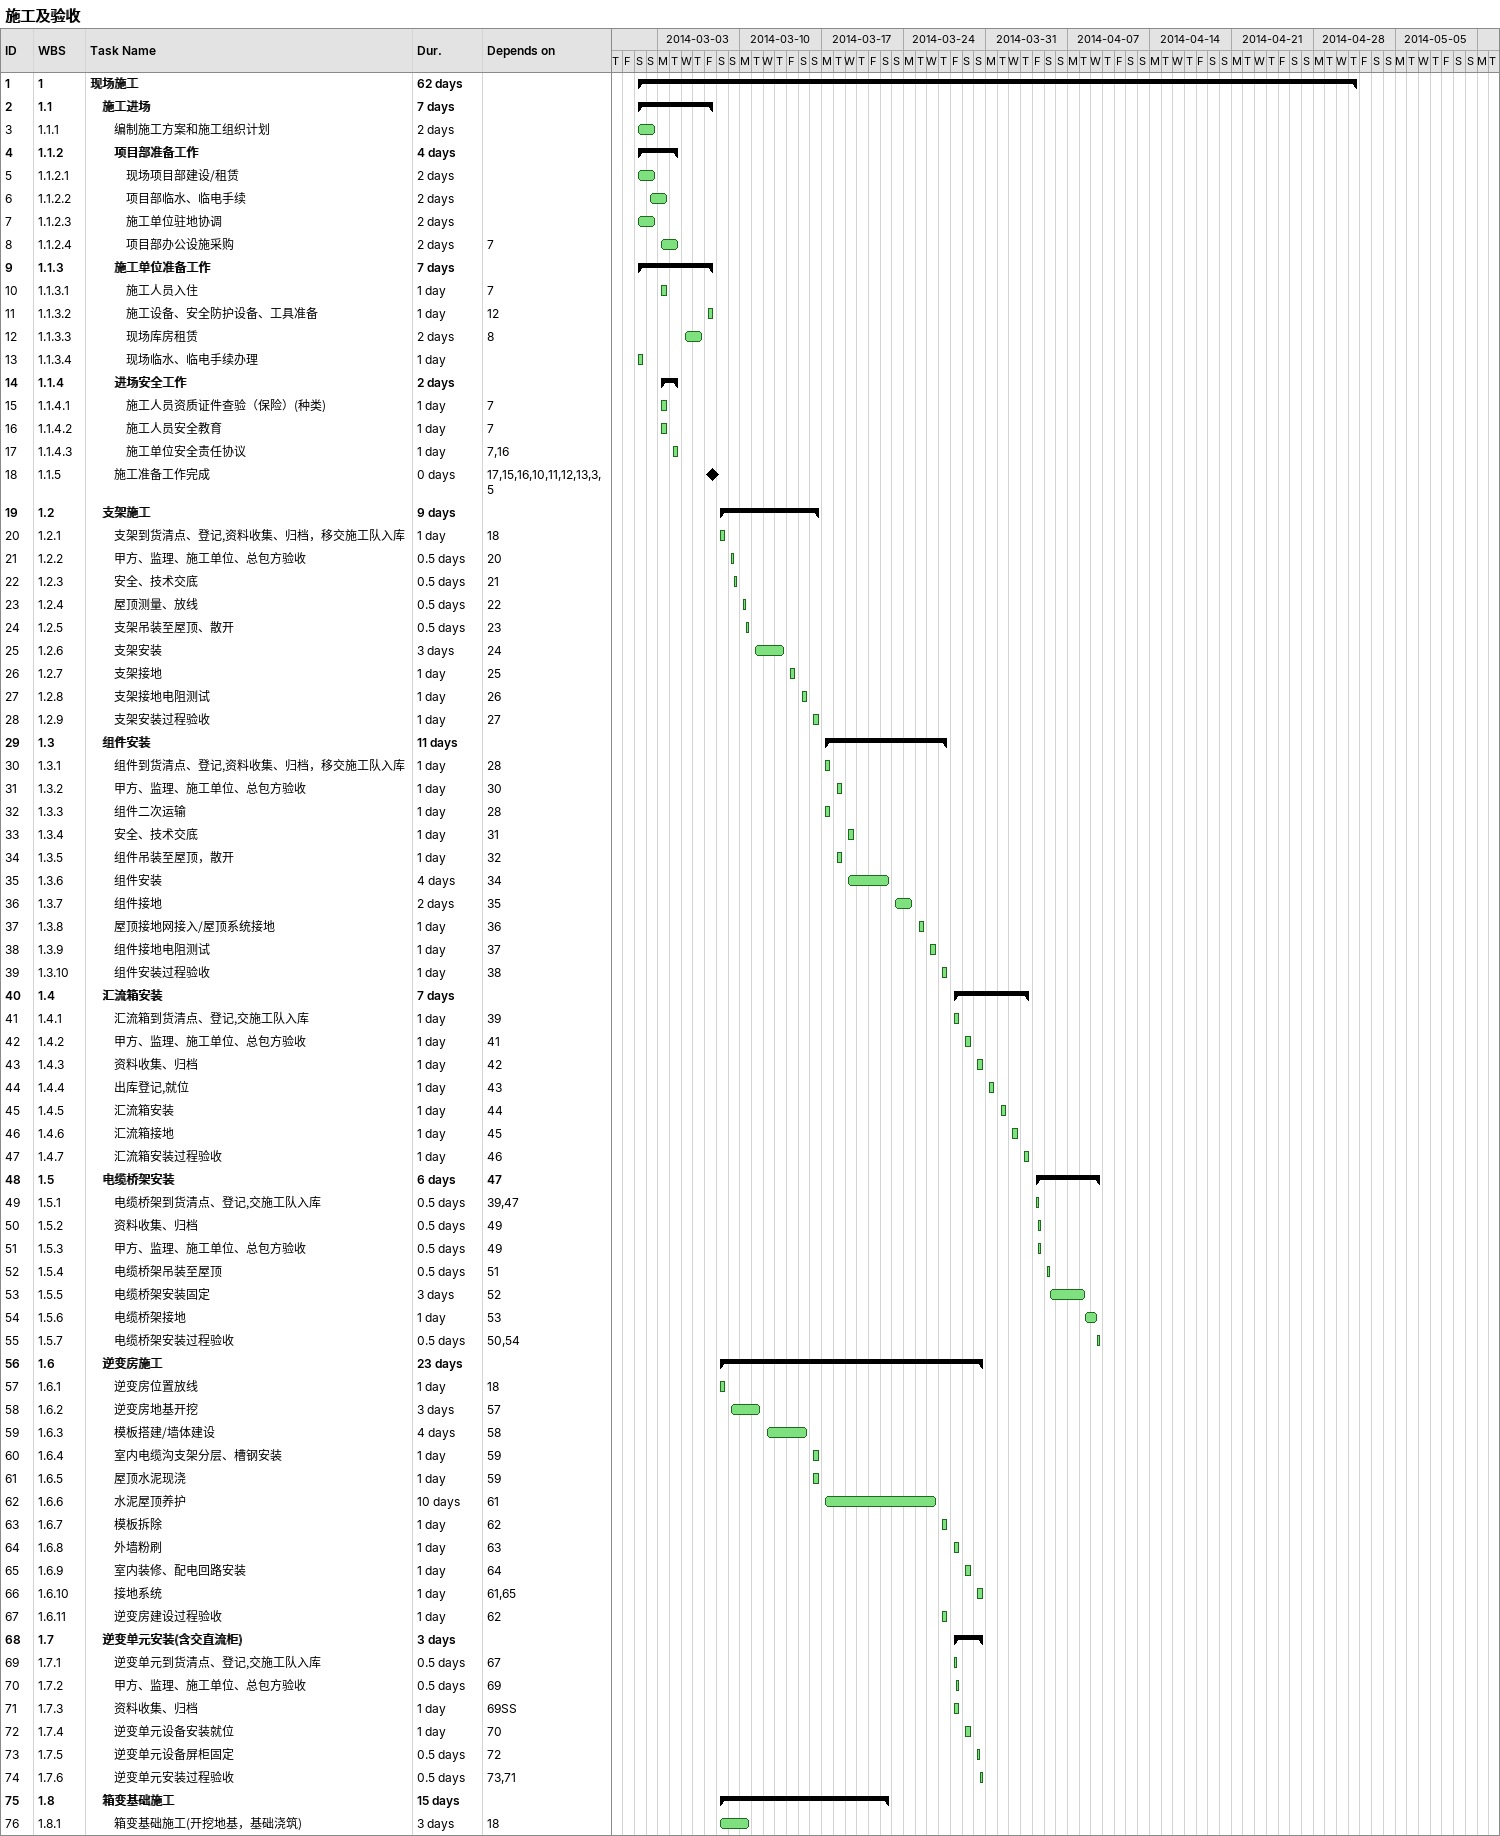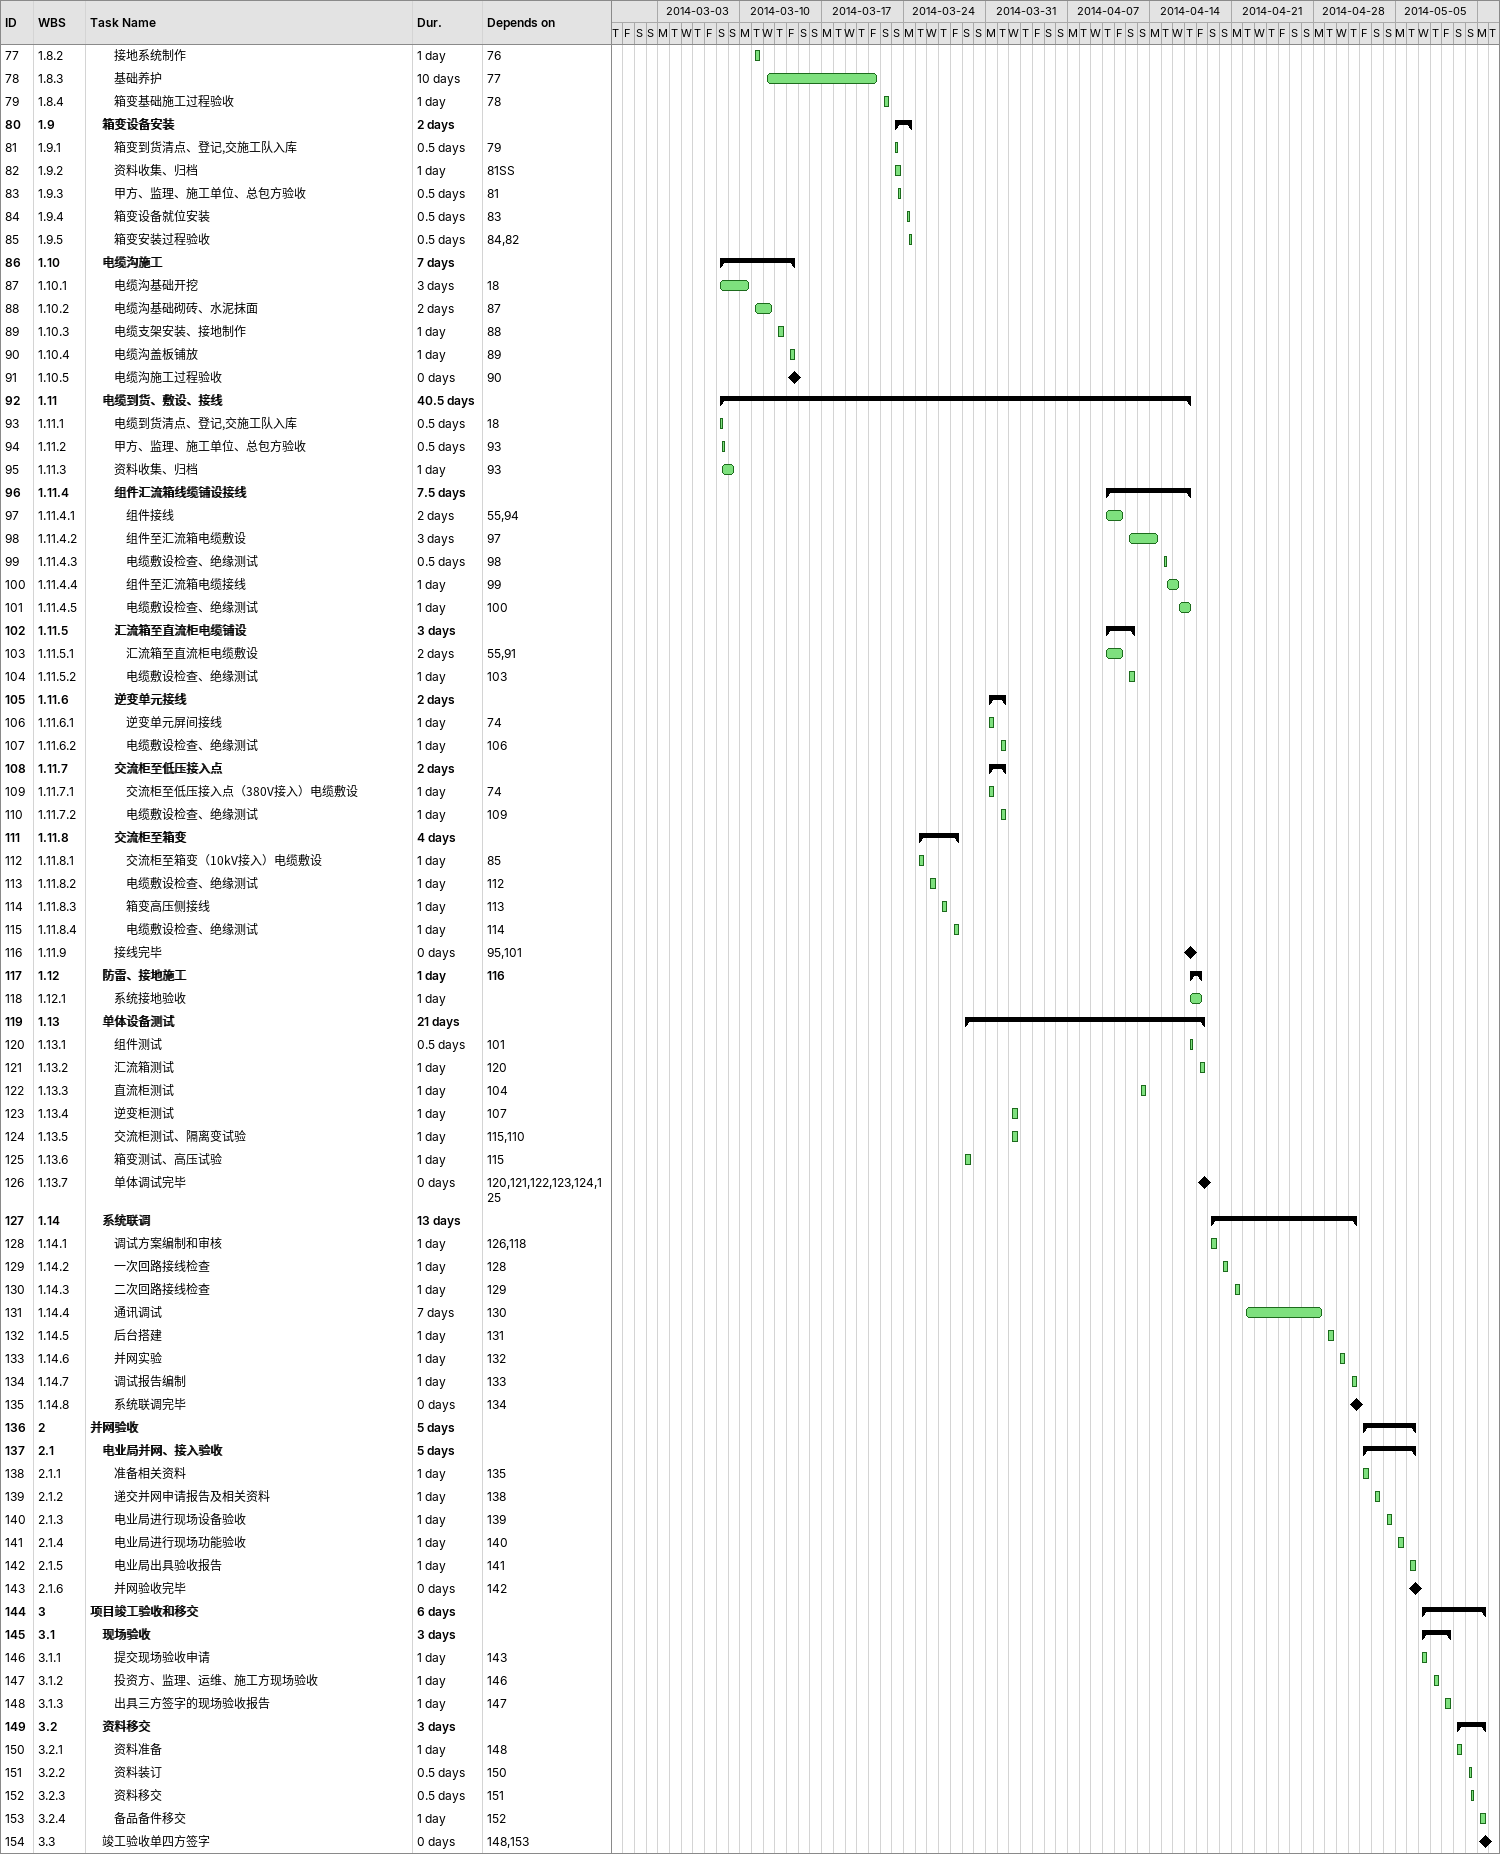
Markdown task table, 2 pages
施工及验收

| ID | WBS | Task | Duration | Start | Finish | Predecessors |
|---|---|---|---|---|---|---|
| 1 | 1 | **现场施工** | 62d | 2014-03-01 | 2014-05-01 |  |
| 2 | 1.1 | **施工进场** | 7d | 2014-03-01 | 2014-03-07 |  |
| 3 | 1.1.1 | 编制施工方案和施工组织计划 | 2d | 2014-03-01 | 2014-03-02 |  |
| 4 | 1.1.2 | **项目部准备工作** | 4d | 2014-03-01 | 2014-03-04 |  |
| 5 | 1.1.2.1 | 现场项目部建设/租赁 | 2d | 2014-03-01 | 2014-03-02 |  |
| 6 | 1.1.2.2 | 项目部临水、临电手续 | 2d | 2014-03-02 | 2014-03-03 |  |
| 7 | 1.1.2.3 | 施工单位驻地协调 | 2d | 2014-03-01 | 2014-03-02 |  |
| 8 | 1.1.2.4 | 项目部办公设施采购 | 2d | 2014-03-03 | 2014-03-04 | 7 |
| 9 | 1.1.3 | **施工单位准备工作** | 7d | 2014-03-01 | 2014-03-07 |  |
| 10 | 1.1.3.1 | 施工人员入住 | 1d | 2014-03-03 | 2014-03-03 | 7 |
| 11 | 1.1.3.2 | 施工设备、安全防护设备、工具准备 | 1d | 2014-03-07 | 2014-03-07 | 12 |
| 12 | 1.1.3.3 | 现场库房租赁 | 2d | 2014-03-05 | 2014-03-06 | 8 |
| 13 | 1.1.3.4 | 现场临水、临电手续办理 | 1d | 2014-03-01 | 2014-03-01 |  |
| 14 | 1.1.4 | **进场安全工作** | 2d | 2014-03-03 | 2014-03-04 |  |
| 15 | 1.1.4.1 | 施工人员资质证件查验（保险）(种类) | 1d | 2014-03-03 | 2014-03-03 | 7 |
| 16 | 1.1.4.2 | 施工人员安全教育 | 1d | 2014-03-03 | 2014-03-03 | 7 |
| 17 | 1.1.4.3 | 施工单位安全责任协议 | 1d | 2014-03-04 | 2014-03-04 | 7, 16 |
| 18 | 1.1.5 | 施工准备工作完成 | 0d | 2014-03-07 | 2014-03-07 | 17, 15, 16, 10, 11, 12, 13, 3, 5 |
| 19 | 1.2 | **支架施工** | 9d | 2014-03-08 | 2014-03-16 |  |
| 20 | 1.2.1 | 支架到货清点、登记,资料收集、归档，移交施工队入库 | 1d | 2014-03-08 | 2014-03-08 | 18 |
| 21 | 1.2.2 | 甲方、监理、施工单位、总包方验收 | 0.5d | 2014-03-09 | 2014-03-09 | 20 |
| 22 | 1.2.3 | 安全、技术交底 | 0.5d | 2014-03-09 | 2014-03-09 | 21 |
| 23 | 1.2.4 | 屋顶测量、放线 | 0.5d | 2014-03-10 | 2014-03-10 | 22 |
| 24 | 1.2.5 | 支架吊装至屋顶、散开 | 0.5d | 2014-03-10 | 2014-03-10 | 23 |
| 25 | 1.2.6 | 支架安装 | 3d | 2014-03-11 | 2014-03-13 | 24 |
| 26 | 1.2.7 | 支架接地 | 1d | 2014-03-14 | 2014-03-14 | 25 |
| 27 | 1.2.8 | 支架接地电阻测试 | 1d | 2014-03-15 | 2014-03-15 | 26 |
| 28 | 1.2.9 | 支架安装过程验收 | 1d | 2014-03-16 | 2014-03-16 | 27 |
| 29 | 1.3 | **组件安装** | 11d | 2014-03-17 | 2014-03-27 |  |
| 30 | 1.3.1 | 组件到货清点、登记,资料收集、归档，移交施工队入库 | 1d | 2014-03-17 | 2014-03-17 | 28 |
| 31 | 1.3.2 | 甲方、监理、施工单位、总包方验收 | 1d | 2014-03-18 | 2014-03-18 | 30 |
| 32 | 1.3.3 | 组件二次运输 | 1d | 2014-03-17 | 2014-03-17 | 28 |
| 33 | 1.3.4 | 安全、技术交底 | 1d | 2014-03-19 | 2014-03-19 | 31 |
| 34 | 1.3.5 | 组件吊装至屋顶，散开 | 1d | 2014-03-18 | 2014-03-18 | 32 |
| 35 | 1.3.6 | 组件安装 | 4d | 2014-03-19 | 2014-03-22 | 34 |
| 36 | 1.3.7 | 组件接地 | 2d | 2014-03-23 | 2014-03-24 | 35 |
| 37 | 1.3.8 | 屋顶接地网接入/屋顶系统接地 | 1d | 2014-03-25 | 2014-03-25 | 36 |
| 38 | 1.3.9 | 组件接地电阻测试 | 1d | 2014-03-26 | 2014-03-26 | 37 |
| 39 | 1.3.10 | 组件安装过程验收 | 1d | 2014-03-27 | 2014-03-27 | 38 |
| 40 | 1.4 | **汇流箱安装** | 7d | 2014-03-28 | 2014-04-03 |  |
| 41 | 1.4.1 | 汇流箱到货清点、登记,交施工队入库 | 1d | 2014-03-28 | 2014-03-28 | 39 |
| 42 | 1.4.2 | 甲方、监理、施工单位、总包方验收 | 1d | 2014-03-29 | 2014-03-29 | 41 |
| 43 | 1.4.3 | 资料收集、归档 | 1d | 2014-03-30 | 2014-03-30 | 42 |
| 44 | 1.4.4 | 出库登记,就位 | 1d | 2014-03-31 | 2014-03-31 | 43 |
| 45 | 1.4.5 | 汇流箱安装 | 1d | 2014-04-01 | 2014-04-01 | 44 |
| 46 | 1.4.6 | 汇流箱接地 | 1d | 2014-04-02 | 2014-04-02 | 45 |
| 47 | 1.4.7 | 汇流箱安装过程验收 | 1d | 2014-04-03 | 2014-04-03 | 46 |
| 48 | 1.5 | **电缆桥架安装** | 6d | 2014-04-04 | 2014-04-09 | 47 |
| 49 | 1.5.1 | 电缆桥架到货清点、登记,交施工队入库 | 0.5d | 2014-04-04 | 2014-04-04 | 39, 47 |
| 50 | 1.5.2 | 资料收集、归档 | 0.5d | 2014-04-04 | 2014-04-04 | 49 |
| 51 | 1.5.3 | 甲方、监理、施工单位、总包方验收 | 0.5d | 2014-04-04 | 2014-04-04 | 49 |
| 52 | 1.5.4 | 电缆桥架吊装至屋顶 | 0.5d | 2014-04-05 | 2014-04-05 | 51 |
| 53 | 1.5.5 | 电缆桥架安装固定 | 3d | 2014-04-05 | 2014-04-08 | 52 |
| 54 | 1.5.6 | 电缆桥架接地 | 1d | 2014-04-08 | 2014-04-09 | 53 |
| 55 | 1.5.7 | 电缆桥架安装过程验收 | 0.5d | 2014-04-09 | 2014-04-09 | 50, 54 |
| 56 | 1.6 | **逆变房施工** | 23d | 2014-03-08 | 2014-03-30 |  |
| 57 | 1.6.1 | 逆变房位置放线 | 1d | 2014-03-08 | 2014-03-08 | 18 |
| 58 | 1.6.2 | 逆变房地基开挖 | 3d | 2014-03-09 | 2014-03-11 | 57 |
| 59 | 1.6.3 | 模板搭建/墙体建设 | 4d | 2014-03-12 | 2014-03-15 | 58 |
| 60 | 1.6.4 | 室内电缆沟支架分层、槽钢安装 | 1d | 2014-03-16 | 2014-03-16 | 59 |
| 61 | 1.6.5 | 屋顶水泥现浇 | 1d | 2014-03-16 | 2014-03-16 | 59 |
| 62 | 1.6.6 | 水泥屋顶养护 | 10d | 2014-03-17 | 2014-03-26 | 61 |
| 63 | 1.6.7 | 模板拆除 | 1d | 2014-03-27 | 2014-03-27 | 62 |
| 64 | 1.6.8 | 外墙粉刷 | 1d | 2014-03-28 | 2014-03-28 | 63 |
| 65 | 1.6.9 | 室内装修、配电回路安装 | 1d | 2014-03-29 | 2014-03-29 | 64 |
| 66 | 1.6.10 | 接地系统 | 1d | 2014-03-30 | 2014-03-30 | 61, 65 |
| 67 | 1.6.11 | 逆变房建设过程验收 | 1d | 2014-03-27 | 2014-03-27 | 62 |
| 68 | 1.7 | **逆变单元安装(含交直流柜)** | 3d | 2014-03-28 | 2014-03-30 |  |
| 69 | 1.7.1 | 逆变单元到货清点、登记,交施工队入库 | 0.5d | 2014-03-28 | 2014-03-28 | 67 |
| 70 | 1.7.2 | 甲方、监理、施工单位、总包方验收 | 0.5d | 2014-03-28 | 2014-03-28 | 69 |
| 71 | 1.7.3 | 资料收集、归档 | 1d | 2014-03-28 | 2014-03-28 | 69SS |
| 72 | 1.7.4 | 逆变单元设备安装就位 | 1d | 2014-03-29 | 2014-03-29 | 70 |
| 73 | 1.7.5 | 逆变单元设备屏柜固定 | 0.5d | 2014-03-30 | 2014-03-30 | 72 |
| 74 | 1.7.6 | 逆变单元安装过程验收 | 0.5d | 2014-03-30 | 2014-03-30 | 73, 71 |
| 75 | 1.8 | **箱变基础施工** | 15d | 2014-03-08 | 2014-03-22 |  |
| 76 | 1.8.1 | 箱变基础施工(开挖地基，基础浇筑) | 3d | 2014-03-08 | 2014-03-10 | 18 |
| 77 | 1.8.2 | 接地系统制作 | 1d | 2014-03-11 | 2014-03-11 | 76 |
| 78 | 1.8.3 | 基础养护 | 10d | 2014-03-12 | 2014-03-21 | 77 |
| 79 | 1.8.4 | 箱变基础施工过程验收 | 1d | 2014-03-22 | 2014-03-22 | 78 |
| 80 | 1.9 | **箱变设备安装** | 2d | 2014-03-23 | 2014-03-24 |  |
| 81 | 1.9.1 | 箱变到货清点、登记,交施工队入库 | 0.5d | 2014-03-23 | 2014-03-23 | 79 |
| 82 | 1.9.2 | 资料收集、归档 | 1d | 2014-03-23 | 2014-03-23 | 81SS |
| 83 | 1.9.3 | 甲方、监理、施工单位、总包方验收 | 0.5d | 2014-03-23 | 2014-03-23 | 81 |
| 84 | 1.9.4 | 箱变设备就位安装 | 0.5d | 2014-03-24 | 2014-03-24 | 83 |
| 85 | 1.9.5 | 箱变安装过程验收 | 0.5d | 2014-03-24 | 2014-03-24 | 84, 82 |
| 86 | 1.10 | **电缆沟施工** | 7d | 2014-03-08 | 2014-03-14 |  |
| 87 | 1.10.1 | 电缆沟基础开挖 | 3d | 2014-03-08 | 2014-03-10 | 18 |
| 88 | 1.10.2 | 电缆沟基础砌砖、水泥抹面 | 2d | 2014-03-11 | 2014-03-12 | 87 |
| 89 | 1.10.3 | 电缆支架安装、接地制作 | 1d | 2014-03-13 | 2014-03-13 | 88 |
| 90 | 1.10.4 | 电缆沟盖板铺放 | 1d | 2014-03-14 | 2014-03-14 | 89 |
| 91 | 1.10.5 | 电缆沟施工过程验收 | 0d | 2014-03-14 | 2014-03-14 | 90 |
| 92 | 1.11 | **电缆到货、敷设、接线** | 40.5d | 2014-03-08 | 2014-04-17 |  |
| 93 | 1.11.1 | 电缆到货清点、登记,交施工队入库 | 0.5d | 2014-03-08 | 2014-03-08 | 18 |
| 94 | 1.11.2 | 甲方、监理、施工单位、总包方验收 | 0.5d | 2014-03-08 | 2014-03-08 | 93 |
| 95 | 1.11.3 | 资料收集、归档 | 1d | 2014-03-08 | 2014-03-09 | 93 |
| 96 | 1.11.4 | **组件汇流箱线缆铺设接线** | 7.5d | 2014-04-10 | 2014-04-17 |  |
| 97 | 1.11.4.1 | 组件接线 | 2d | 2014-04-10 | 2014-04-11 | 55, 94 |
| 98 | 1.11.4.2 | 组件至汇流箱电缆敷设 | 3d | 2014-04-12 | 2014-04-14 | 97 |
| 99 | 1.11.4.3 | 电缆敷设检查、绝缘测试 | 0.5d | 2014-04-15 | 2014-04-15 | 98 |
| 100 | 1.11.4.4 | 组件至汇流箱电缆接线 | 1d | 2014-04-15 | 2014-04-16 | 99 |
| 101 | 1.11.4.5 | 电缆敷设检查、绝缘测试 | 1d | 2014-04-16 | 2014-04-17 | 100 |
| 102 | 1.11.5 | **汇流箱至直流柜电缆铺设** | 3d | 2014-04-10 | 2014-04-12 |  |
| 103 | 1.11.5.1 | 汇流箱至直流柜电缆敷设 | 2d | 2014-04-10 | 2014-04-11 | 55, 91 |
| 104 | 1.11.5.2 | 电缆敷设检查、绝缘测试 | 1d | 2014-04-12 | 2014-04-12 | 103 |
| 105 | 1.11.6 | **逆变单元接线** | 2d | 2014-03-31 | 2014-04-01 |  |
| 106 | 1.11.6.1 | 逆变单元屏间接线 | 1d | 2014-03-31 | 2014-03-31 | 74 |
| 107 | 1.11.6.2 | 电缆敷设检查、绝缘测试 | 1d | 2014-04-01 | 2014-04-01 | 106 |
| 108 | 1.11.7 | **交流柜至低压接入点** | 2d | 2014-03-31 | 2014-04-01 |  |
| 109 | 1.11.7.1 | 交流柜至低压接入点（380V接入）电缆敷设 | 1d | 2014-03-31 | 2014-03-31 | 74 |
| 110 | 1.11.7.2 | 电缆敷设检查、绝缘测试 | 1d | 2014-04-01 | 2014-04-01 | 109 |
| 111 | 1.11.8 | **交流柜至箱变** | 4d | 2014-03-25 | 2014-03-28 |  |
| 112 | 1.11.8.1 | 交流柜至箱变（10kV接入）电缆敷设 | 1d | 2014-03-25 | 2014-03-25 | 85 |
| 113 | 1.11.8.2 | 电缆敷设检查、绝缘测试 | 1d | 2014-03-26 | 2014-03-26 | 112 |
| 114 | 1.11.8.3 | 箱变高压侧接线 | 1d | 2014-03-27 | 2014-03-27 | 113 |
| 115 | 1.11.8.4 | 电缆敷设检查、绝缘测试 | 1d | 2014-03-28 | 2014-03-28 | 114 |
| 116 | 1.11.9 | 接线完毕 | 0d | 2014-04-17 | 2014-04-17 | 95, 101 |
| 117 | 1.12 | **防雷、接地施工** | 1d | 2014-04-17 | 2014-04-18 | 116 |
| 118 | 1.12.1 | 系统接地验收 | 1d | 2014-04-17 | 2014-04-18 |  |
| 119 | 1.13 | **单体设备测试** | 21d | 2014-03-29 | 2014-04-18 |  |
| 120 | 1.13.1 | 组件测试 | 0.5d | 2014-04-17 | 2014-04-17 | 101 |
| 121 | 1.13.2 | 汇流箱测试 | 1d | 2014-04-18 | 2014-04-18 | 120 |
| 122 | 1.13.3 | 直流柜测试 | 1d | 2014-04-13 | 2014-04-13 | 104 |
| 123 | 1.13.4 | 逆变柜测试 | 1d | 2014-04-02 | 2014-04-02 | 107 |
| 124 | 1.13.5 | 交流柜测试、隔离变试验 | 1d | 2014-04-02 | 2014-04-02 | 115, 110 |
| 125 | 1.13.6 | 箱变测试、高压试验 | 1d | 2014-03-29 | 2014-03-29 | 115 |
| 126 | 1.13.7 | 单体调试完毕 | 0d | 2014-04-18 | 2014-04-18 | 120, 121, 122, 123, 124, 125 |
| 127 | 1.14 | **系统联调** | 13d | 2014-04-19 | 2014-05-01 |  |
| 128 | 1.14.1 | 调试方案编制和审核 | 1d | 2014-04-19 | 2014-04-19 | 126, 118 |
| 129 | 1.14.2 | 一次回路接线检查 | 1d | 2014-04-20 | 2014-04-20 | 128 |
| 130 | 1.14.3 | 二次回路接线检查 | 1d | 2014-04-21 | 2014-04-21 | 129 |
| 131 | 1.14.4 | 通讯调试 | 7d | 2014-04-22 | 2014-04-28 | 130 |
| 132 | 1.14.5 | 后台搭建 | 1d | 2014-04-29 | 2014-04-29 | 131 |
| 133 | 1.14.6 | 并网实验 | 1d | 2014-04-30 | 2014-04-30 | 132 |
| 134 | 1.14.7 | 调试报告编制 | 1d | 2014-05-01 | 2014-05-01 | 133 |
| 135 | 1.14.8 | 系统联调完毕 | 0d | 2014-05-01 | 2014-05-01 | 134 |
| 136 | 2 | **并网验收** | 5d | 2014-05-02 | 2014-05-06 |  |
| 137 | 2.1 | **电业局并网、接入验收** | 5d | 2014-05-02 | 2014-05-06 |  |
| 138 | 2.1.1 | 准备相关资料 | 1d | 2014-05-02 | 2014-05-02 | 135 |
| 139 | 2.1.2 | 递交并网申请报告及相关资料 | 1d | 2014-05-03 | 2014-05-03 | 138 |
| 140 | 2.1.3 | 电业局进行现场设备验收 | 1d | 2014-05-04 | 2014-05-04 | 139 |
| 141 | 2.1.4 | 电业局进行现场功能验收 | 1d | 2014-05-05 | 2014-05-05 | 140 |
| 142 | 2.1.5 | 电业局出具验收报告 | 1d | 2014-05-06 | 2014-05-06 | 141 |
| 143 | 2.1.6 | 并网验收完毕 | 0d | 2014-05-06 | 2014-05-06 | 142 |
| 144 | 3 | **项目竣工验收和移交** | 6d | 2014-05-07 | 2014-05-12 |  |
| 145 | 3.1 | **现场验收** | 3d | 2014-05-07 | 2014-05-09 |  |
| 146 | 3.1.1 | 提交现场验收申请 | 1d | 2014-05-07 | 2014-05-07 | 143 |
| 147 | 3.1.2 | 投资方、监理、运维、施工方现场验收 | 1d | 2014-05-08 | 2014-05-08 | 146 |
| 148 | 3.1.3 | 出具三方签字的现场验收报告 | 1d | 2014-05-09 | 2014-05-09 | 147 |
| 149 | 3.2 | **资料移交** | 3d | 2014-05-10 | 2014-05-12 |  |
| 150 | 3.2.1 | 资料准备 | 1d | 2014-05-10 | 2014-05-10 | 148 |
| 151 | 3.2.2 | 资料装订 | 0.5d | 2014-05-11 | 2014-05-11 | 150 |
| 152 | 3.2.3 | 资料移交 | 0.5d | 2014-05-11 | 2014-05-11 | 151 |
| 153 | 3.2.4 | 备品备件移交 | 1d | 2014-05-12 | 2014-05-12 | 152 |
| 154 | 3.3 | 竣工验收单四方签字 | 0d | 2014-05-12 | 2014-05-12 | 148, 153 |
